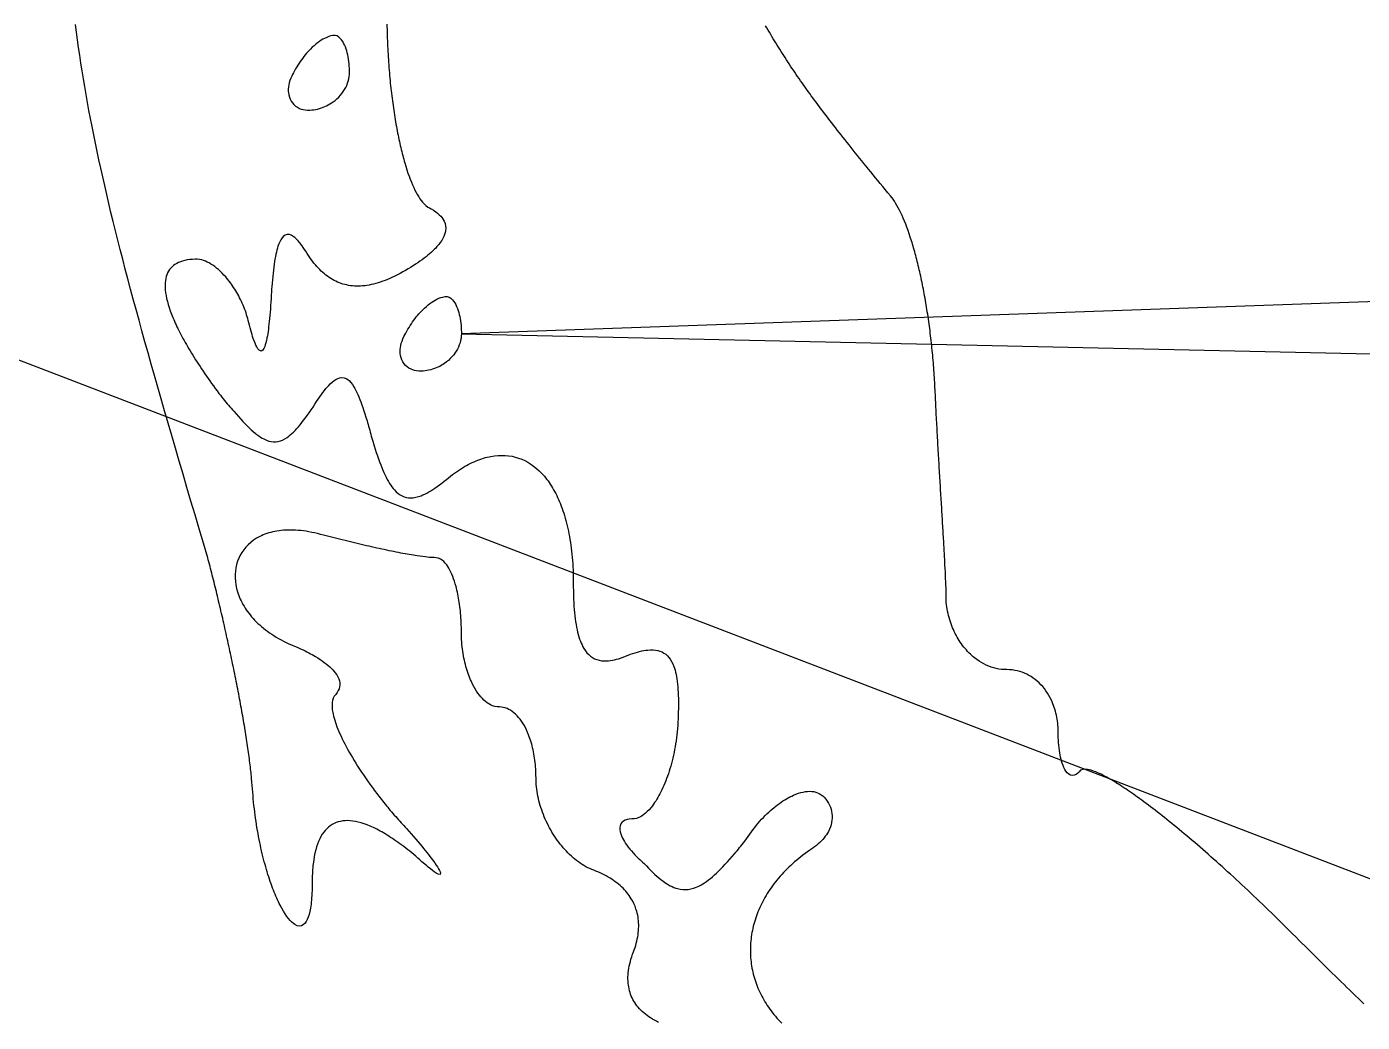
# Model space of a CAD drawing. Header units: metres. Extents: x 0 to 2740, y 0 to 1840.
# Drawn here: x 593.5 to 951.5, y 515.4 to 782.3 of the extents above; entities that cross this region are included whole.
import ezdxf

# ---------------------------------------------------------------- set-up
doc = ezdxf.new("R2010")
doc.units = ezdxf.units.M

msp = doc.modelspace()

# ---------------------------------------------------------------- linework, layer by layer
for points in [[(2156.177592, 92.248344), (0, 920)], [(762.877661, 515.4192), (762.311767, 515.7048), (761.765625, 516), (761.239283, 516.3048), (760.732789, 516.6192), (760.246191, 516.9432), (759.779537, 517.2768), (759.332875, 517.62), (758.906253, 517.9728), (758.499719, 518.3352), (758.113321, 518.7072), (757.747107, 519.0888), (757.401125, 519.48), (757.075423, 519.8808), (756.770049, 520.2912), (756.485051, 520.7112), (756.220477, 521.1408), (755.976375, 521.58), (755.752793, 522.0288), (755.549779, 522.4872), (755.367381, 522.9552), (755.205647, 523.4328), (755.064625, 523.92), (754.944363, 524.4168), (754.844909, 524.9232), (754.766311, 525.4392), (754.708617, 525.9648), (754.671875, 526.5), (754.656133, 527.0448), (754.661439, 527.5992), (754.687841, 528.1632), (754.735387, 528.7368), (754.804125, 529.32), (754.894103, 529.9128), (755.005369, 530.5152), (755.137971, 531.1272), (755.291957, 531.7488), (755.467375, 532.38), (755.664273, 533.0208), (755.882699, 533.6712), (756.117602, 534.299398), (756.338454, 534.894546), (756.54025, 535.48475), (756.723086, 536.069914), (756.887058, 536.649942), (757.032262, 537.224738), (757.158794, 537.794206), (757.26675, 538.35825), (757.356226, 538.916774), (757.427318, 539.469682), (757.480122, 540.016878), (757.514734, 540.558266), (757.53125, 541.09375), (757.529766, 541.623234), (757.510378, 542.146622), (757.473182, 542.663818), (757.418274, 543.174726), (757.34575, 543.67925), (757.255706, 544.177294), (757.148238, 544.668762), (757.023442, 545.153558), (756.803968, 545.868032), (756.546046, 546.566954), (756.25, 547.25), (755.916154, 547.916846), (755.544832, 548.567168), (755.276624, 548.991376), (754.992, 549.408), (754.691056, 549.816944), (754.373888, 550.218112), (754.040592, 550.611408), (753.691264, 550.996736), (753.326, 551.374), (752.944896, 551.743104), (752.548048, 552.103952), (752.135552, 552.456448), (751.707504, 552.800496), (751.264, 553.136), (750.805136, 553.462864), (750.331008, 553.780992), (749.841712, 554.090288), (749.337344, 554.390656), (748.818, 554.682), (748.283776, 554.964224), (747.734768, 555.237232), (747.171072, 555.500928), (746.592784, 555.755216), (746, 556), (745.46244, 556.190712), (744.92992, 556.402496), (744.40268, 556.634824), (743.88096, 556.887168), (743.365, 557.159), (742.85504, 557.449792), (742.35132, 557.759016), (741.85408, 558.086144), (741.36356, 558.430648), (740.88, 558.792), (740.40364, 559.169672), (739.93472, 559.563136), (739.47348, 559.971864), (739.02016, 560.395328), (738.575, 560.833), (738.13824, 561.284352), (737.71012, 561.748856), (737.29088, 562.225984), (736.88076, 562.715208), (736.48, 563.216), (736.08884, 563.727832), (735.70752, 564.250176), (735.33628, 564.782504), (734.97536, 565.324288), (734.625, 565.875), (734.28544, 566.434112), (733.95692, 567.001096), (733.63968, 567.575424), (733.33396, 568.156568), (733.04, 568.744), (732.75804, 569.337192), (732.48832, 569.935616), (732.23108, 570.538744), (731.98656, 571.146048), (731.755, 571.757), (731.53664, 572.371072), (731.33172, 572.987736), (731.14048, 573.606464), (730.96316, 574.226728), (730.8, 574.848), (730.65124, 575.469752), (730.51712, 576.091456), (730.39788, 576.712584), (730.29376, 577.332608), (730.205, 577.951), (730.13184, 578.567232), (730.07452, 579.180776), (730.03328, 579.791104), (730.00836, 580.397688), (730, 581), (729.995216, 581.598736), (729.980928, 582.194688), (729.957232, 582.787472), (729.924224, 583.376704), (729.882, 583.962), (729.830656, 584.542976), (729.770288, 585.119248), (729.700992, 585.690432), (729.622864, 586.256144), (729.536, 586.816), (729.440496, 587.369616), (729.336448, 587.916608), (729.223952, 588.456592), (729.103104, 588.989184), (728.974, 589.514), (728.836736, 590.030656), (728.691408, 590.538768), (728.538112, 591.037952), (728.376944, 591.527824), (728.208, 592.008), (728.031376, 592.478096), (727.75225, 593.1635), (727.456384, 593.824064), (727.144102, 594.458492), (726.815728, 595.065488), (726.471586, 595.643756), (726.112, 596.192), (725.737294, 596.708924), (725.347792, 597.193232), (724.943818, 597.643628), (724.525696, 598.058816), (724.09375, 598.4375), (723.648304, 598.778384), (723.189682, 599.080172), (722.718208, 599.341568), (722.234206, 599.561276), (721.738, 599.738), (721.229914, 599.870444), (720.710272, 599.957312), (720.179398, 599.997308), (719.550135, 600.024111), (718.951715, 600.129899), (718.356655, 600.317383), (717.766875, 600.583875), (717.32916, 600.833976), (716.896305, 601.125873), (716.46912, 601.458432), (716.048415, 601.830519), (715.635, 602.241), (715.229685, 602.688741), (714.83328, 603.172608), (714.446595, 603.691467), (714.07044, 604.244184), (713.705625, 604.829625), (713.35296, 605.446656), (713.013255, 606.094143), (712.68732, 606.770952), (712.47808, 607.237888), (712.27556, 607.717016), (712.08, 608.208), (711.89164, 608.710504), (711.71072, 609.224192), (711.53748, 609.748728), (711.37216, 610.283776), (711.215, 610.829), (711.06624, 611.384064), (710.92612, 611.948632), (710.79488, 612.522368), (710.67276, 613.104936), (710.56, 613.696), (710.45684, 614.295224), (710.36352, 614.902272), (710.28028, 615.516808), (710.20736, 616.138496), (710.145, 616.767), (710.09344, 617.401984), (710.05292, 618.043112), (710.02368, 618.690048), (710.00596, 619.342456), (710, 620), (709.996416, 620.657544), (709.985728, 621.309952), (709.968032, 621.956888), (709.943424, 622.598016), (709.912, 623.233), (709.873856, 623.861504), (709.829088, 624.483192), (709.777792, 625.097728), (709.720064, 625.704776), (709.656, 626.304), (709.585696, 626.895064), (709.509248, 627.477632), (709.426752, 628.051368), (709.338304, 628.615936), (709.244, 629.171), (709.143936, 629.716224), (709.038208, 630.251272), (708.926912, 630.775808), (708.810144, 631.289496), (708.688, 631.792), (708.560576, 632.282984), (708.35975, 632.997125), (708.147584, 633.683456), (707.924402, 634.340843), (707.690528, 634.968152), (707.446286, 635.564249), (707.192, 636.128), (706.927994, 636.658271), (706.654592, 637.153928), (706.372118, 637.613837), (706.080896, 638.036864), (705.679552, 638.541568), (705.264, 638.976), (704.835008, 639.337472), (704.393344, 639.623296), (703.824614, 639.870101), (703.238784, 639.989256), (702.690472, 640.003576), (702.015544, 640.031752), (701.462161, 640.070713), (700.869952, 640.124416), (700.240375, 640.192375), (699.574888, 640.274104), (698.874949, 640.369117), (698.142016, 640.476928), (697.635784, 640.555672), (697.115968, 640.639744), (696.583, 640.729), (696.037312, 640.823296), (695.479336, 640.922488), (694.909504, 641.026432), (694.328248, 641.134984), (693.736, 641.248), (693.133192, 641.365336), (692.520256, 641.486848), (691.897624, 641.612392), (691.265728, 641.741824), (690.625, 641.875), (689.975872, 642.011776), (689.318776, 642.152008), (688.654144, 642.295552), (687.982408, 642.442264), (687.304, 642.592), (686.619352, 642.744616), (685.928896, 642.899968), (685.233064, 643.057912), (684.532288, 643.218304), (683.827, 643.381), (683.117632, 643.545856), (682.404616, 643.712728), (681.688384, 643.881472), (680.969368, 644.051944), (680.248, 644.224), (679.524712, 644.397496), (678.799936, 644.572288), (678.074104, 644.748232), (677.347648, 644.925184), (676.621, 645.103), (675.894592, 645.281536), (675.168856, 645.460648), (674.444224, 645.640192), (673.721128, 645.820024), (673, 646), (672.196311, 646.229254), (671.405288, 646.437232), (670.626997, 646.624258), (669.861504, 646.790656), (669.108875, 646.93675), (668.369176, 647.062864), (667.642473, 647.169322), (666.928832, 647.256448), (666.228319, 647.324566), (665.541, 647.374), (664.866941, 647.405074), (664.206208, 647.418112), (663.558867, 647.413438), (662.924984, 647.391376), (662.304625, 647.35225), (661.697856, 647.296384), (661.104743, 647.224102), (660.525352, 647.135728), (659.959749, 647.031586), (659.408, 646.912), (658.870171, 646.777294), (658.346328, 646.627792), (657.836537, 646.463818), (657.340864, 646.285696), (656.859375, 646.09375), (656.392136, 645.888304), (655.939213, 645.669682), (655.076579, 645.194206), (654.272001, 644.669914), (653.526007, 644.099398), (652.839125, 643.48525), (652.211883, 642.830062), (651.644809, 642.136426), (651.138431, 641.406934), (650.693277, 640.644178), (650.309875, 639.85075), (649.988753, 639.029242), (649.730439, 638.182246), (649.535461, 637.312354), (649.404347, 636.422158), (649.337625, 635.51425), (649.335823, 634.591222), (649.399469, 633.655666), (649.529091, 632.710174), (649.725217, 631.757338), (649.988375, 630.79975), (650.145256, 630.319984), (650.319093, 629.840002), (650.509952, 629.360128), (650.717899, 628.880686), (650.943, 628.402), (651.185321, 627.924394), (651.444928, 627.448192), (651.721887, 626.973718), (652.016264, 626.501296), (652.328125, 626.03125), (652.657536, 625.563904), (653.004563, 625.099582), (653.369272, 624.638608), (653.751729, 624.181306), (654.152, 623.728), (654.570151, 623.279014), (655.006248, 622.834672), (655.460357, 622.395298), (655.932544, 621.961216), (656.422875, 621.53275), (656.931416, 621.110224), (657.458233, 620.693962), (658.003392, 620.284288), (658.566959, 619.881526), (659.149, 619.486), (659.749581, 619.098034), (660.368768, 618.717952), (661.006627, 618.346078), (661.663224, 617.982736), (662.338625, 617.62825), (663.032896, 617.282944), (663.746103, 616.947142), (664.478312, 616.621168), (665.229589, 616.305346), (666, 616), (666.53516, 615.758816), (667.06048, 615.515328), (667.57572, 615.269632), (668.08064, 615.021824), (668.575, 614.772), (669.05856, 614.520256), (669.53108, 614.266688), (669.99232, 614.011392), (670.44204, 613.754464), (670.88, 613.496), (671.514365, 613.105634), (672.12092, 612.712352), (672.698855, 612.316478), (673.24736, 611.918336), (673.765625, 611.51825), (674.25284, 611.116544), (674.708195, 610.713542), (675.13088, 610.309568), (675.520085, 609.904946), (675.875, 609.5), (676.194815, 609.095054), (676.565235, 608.555686), (676.869895, 608.017662), (677.106875, 607.48175), (677.274255, 606.948718), (677.370115, 606.419334), (677.392535, 605.894366), (677.339595, 605.374582), (677.209375, 604.86075), (676.999955, 604.353638), (676.709415, 603.854014), (676.335835, 603.362646), (675.912995, 602.87701), (675.624375, 602.32625), (675.429355, 601.68429), (675.34336, 601.14528), (675.308125, 600.55875), (675.32284, 599.92632), (675.386695, 599.24961), (675.49888, 598.53024), (675.60012, 598.02776), (675.72224, 597.50752), (675.865, 596.97), (676.02816, 596.41568), (676.21148, 595.84504), (676.41472, 595.25856), (676.63764, 594.65672), (676.88, 594.04), (677.14156, 593.40888), (677.42208, 592.76384), (677.72132, 592.10536), (678.03904, 591.43392), (678.375, 590.75), (678.72896, 590.05408), (679.10068, 589.34664), (679.48992, 588.62816), (679.89644, 587.89912), (680.32, 587.16), (680.76036, 586.41128), (681.21728, 585.65344), (681.69052, 584.88696), (682.17984, 584.11232), (682.685, 583.33), (683.20576, 582.54048), (683.74188, 581.74424), (684.29312, 580.94176), (684.85924, 580.13352), (685.44, 579.32), (685.735795, 578.91141), (686.03516, 578.50168), (686.338065, 578.09087), (686.64448, 577.67904), (686.954375, 577.26625), (687.26772, 576.85256), (687.584485, 576.43803), (687.90464, 576.02272), (688.228155, 575.60669), (688.555, 575.19), (688.885145, 574.77271), (689.21856, 574.35488), (689.555215, 573.93657), (689.89508, 573.51784), (690.238125, 573.09875), (690.58432, 572.67936), (690.933635, 572.25973), (691.28604, 571.83992), (691.641505, 571.41999), (692, 571), (692.386999, 570.582405), (692.767992, 570.16964), (693.142973, 569.761735), (693.511936, 569.35872), (693.874875, 568.960625), (694.231784, 568.56748), (694.582657, 568.179315), (694.927488, 567.79616), (695.266271, 567.418045), (695.925669, 566.677055), (696.560803, 565.956585), (697.171625, 565.256875), (697.758087, 564.578165), (698.320141, 563.920695), (698.857739, 563.284705), (699.370833, 562.670435), (699.859375, 562.078125), (700.323317, 561.508015), (700.762611, 560.960345), (701.177209, 560.435355), (701.567063, 559.933285), (701.932125, 559.454375), (702.272347, 558.998865), (702.587681, 558.566995), (702.878079, 558.159005), (703.266816, 557.59232), (703.599177, 557.080715), (703.875, 556.625), (704.154536, 556.10572), (704.361621, 555.601295), (704.298491, 555.088945), (703.786467, 555.172265), (703.256632, 555.45444), (702.715944, 555.81068), (702.242031, 556.155245), (701.709312, 556.56704), (701.117625, 557.046875), (700.690327, 557.404965), (700.236701, 557.793895), (699.432403, 558.504301), (698.869624, 558.997208), (698.311681, 559.478727), (697.758592, 559.948864), (697.210375, 560.407625), (696.667048, 560.855016), (696.128629, 561.291043), (695.595136, 561.715712), (695.066587, 562.129029), (694.543, 562.531), (694.024393, 562.921631), (693.510784, 563.300928), (693.002191, 563.668897), (692.498632, 564.025544), (692.000125, 564.370875), (691.506688, 564.704896), (691.018339, 565.027613), (690.535096, 565.339032), (690.056977, 565.639159), (689.584, 565.928), (689.116183, 566.205561), (688.653544, 566.471848), (688.196101, 566.726867), (687.743872, 566.970624), (687.296875, 567.203125), (686.418649, 567.634383), (685.561567, 568.020689), (684.725773, 568.362091), (683.911411, 568.658637), (683.118625, 568.910375), (682.347559, 569.117353), (681.598357, 569.279619), (680.871163, 569.397221), (680.166121, 569.470207), (679.483375, 569.498625), (678.823069, 569.482523), (678.185347, 569.421949), (677.570353, 569.316951), (676.978231, 569.167577), (676.409125, 568.973875), (675.863179, 568.735893), (675.340537, 568.453679), (674.841343, 568.127281), (674.365741, 567.756747), (673.913875, 567.342125), (673.485889, 566.883463), (673.081927, 566.380809), (672.702133, 565.834211), (672.346651, 565.243717), (672.015625, 564.609375), (671.709199, 563.931233), (671.427517, 563.209339), (671.170723, 562.443741), (670.938961, 561.634487), (670.732375, 560.781625), (670.551109, 559.885203), (670.395307, 558.945269), (670.265113, 557.961871), (670.209664, 557.453888), (670.160671, 556.935057), (670.118152, 556.405384), (670.082125, 555.864875), (670.052608, 555.313536), (670.029619, 554.751373), (670.013176, 554.178392), (670.003297, 553.594599), (670, 553), (669.995826, 552.234062), (669.983408, 551.496096), (669.962902, 550.785874), (669.934464, 550.103168), (669.89825, 549.44775), (669.854416, 548.819392), (669.803118, 548.217866), (669.744512, 547.642944), (669.678754, 547.094398), (669.606, 546.572), (669.526406, 546.075522), (669.347322, 545.159414), (669.14275, 544.34425), (668.913938, 543.628206), (668.662134, 543.009458), (668.388586, 542.486182), (668.094542, 542.056554), (667.617776, 541.583712), (667.101914, 541.311318), (666.551168, 541.233216), (665.96975, 541.34325), (665.361872, 541.635264), (664.944, 541.928), (664.517488, 542.297056), (664.083584, 542.740608), (663.643536, 543.256832), (663.198592, 543.843904), (662.75, 544.5), (662.299008, 545.223296), (661.846864, 546.011968), (661.394816, 546.864192), (661.169218, 547.313566), (660.944112, 547.778144), (660.719654, 548.257698), (660.496, 548.752), (660.273306, 549.260822), (660.051728, 549.783936), (659.831422, 550.321114), (659.612544, 550.872128), (659.39525, 551.43675), (659.179696, 552.014752), (658.966038, 552.605906), (658.754432, 553.209984), (658.545034, 553.826758), (658.338, 554.456), (658.133486, 555.097482), (657.931648, 555.750976), (657.732642, 556.416254), (657.536624, 557.093088), (657.34375, 557.78125), (657.154176, 558.480512), (656.968058, 559.190646), (656.785552, 559.911424), (656.606814, 560.642618), (656.432, 561.384), (656.261266, 562.135342), (656.094768, 562.896416), (655.932662, 563.666994), (655.775104, 564.446848), (655.62225, 565.23575), (655.474256, 566.033472), (655.331278, 566.839786), (655.193472, 567.654464), (655.060994, 568.477278), (654.934, 569.308), (654.812646, 570.146402), (654.697088, 570.992256), (654.587482, 571.845334), (654.483984, 572.705408), (654.38675, 573.57225), (654.295936, 574.445632), (654.211698, 575.325326), (654.134192, 576.211104), (654.063574, 577.102738), (654, 578), (653.934048, 578.915424), (653.856384, 579.860992), (653.767296, 580.835648), (653.718558, 581.333554), (653.667072, 581.838336), (653.612874, 582.349862), (653.556, 582.868), (653.496486, 583.392618), (653.434368, 583.923584), (653.369682, 584.460766), (653.302464, 585.004032), (653.23275, 585.55325), (653.160576, 586.108288), (653.085978, 586.669014), (653.008992, 587.235296), (652.929654, 587.807002), (652.848, 588.384), (652.764066, 588.966158), (652.677888, 589.553344), (652.589502, 590.145426), (652.498944, 590.742272), (652.40625, 591.34375), (652.311456, 591.949728), (652.214598, 592.560074), (652.115712, 593.174656), (652.014834, 593.793342), (651.912, 594.416), (651.807246, 595.042498), (651.700608, 595.672704), (651.592122, 596.306486), (651.481824, 596.943712), (651.36975, 597.58425), (651.255936, 598.227968), (651.140418, 598.874734), (651.023232, 599.524416), (650.904414, 600.176882), (650.784, 600.832), (650.662026, 601.489638), (650.538528, 602.149664), (650.413542, 602.811946), (650.287104, 603.476352), (650.15925, 604.14275), (650.030016, 604.811008), (649.899438, 605.480994), (649.767552, 606.152576), (649.634394, 606.825622), (649.5, 607.5), (649.364406, 608.175578), (649.227648, 608.852224), (649.089762, 609.529806), (648.950784, 610.208192), (648.81075, 610.88725), (648.669696, 611.566848), (648.527658, 612.246854), (648.384672, 612.927136), (648.240774, 613.607562), (648.096, 614.288), (647.950386, 614.968318), (647.803968, 615.648384), (647.656782, 616.328066), (647.508864, 617.007232), (647.36025, 617.68575), (647.210976, 618.363488), (647.061078, 619.040314), (646.910592, 619.716096), (646.759554, 620.390702), (646.608, 621.064), (646.455966, 621.735858), (646.303488, 622.406144), (646.150602, 623.074726), (645.997344, 623.741472), (645.84375, 624.40625), (645.689856, 625.068928), (645.535698, 625.729374), (645.381312, 626.387456), (645.226734, 627.043042), (645.072, 627.696), (644.917146, 628.346198), (644.762208, 628.993504), (644.607222, 629.637786), (644.452224, 630.278912), (644.29725, 630.91675), (644.142336, 631.551168), (643.987518, 632.182034), (643.832832, 632.809216), (643.678314, 633.432582), (643.524, 634.052), (643.369926, 634.667338), (643.216128, 635.278464), (643.062642, 635.885246), (642.909504, 636.487552), (642.75675, 637.08525), (642.604416, 637.678208), (642.452538, 638.266294), (642.301152, 638.849376), (642.150294, 639.427322), (642, 640), (640.841069, 643.895712), (639.704152, 647.723696), (638.589063, 651.485224), (637.495616, 655.181568), (636.423625, 658.814), (635.372904, 662.383792), (634.343267, 665.892216), (633.334528, 669.340544), (632.346501, 672.730048), (631.379, 676.062), (630.431839, 679.337672), (629.504832, 682.558336), (628.597793, 685.725264), (627.710536, 688.839728), (626.842875, 691.903), (625.994624, 694.916352), (625.165597, 697.881056), (624.355608, 700.798384), (623.564471, 703.669608), (622.792, 706.496), (622.038009, 709.278832), (621.302312, 712.019376), (620.584723, 714.718904), (619.885056, 717.378688), (619.203125, 720), (618.538744, 722.584112), (617.891727, 725.132296), (617.261888, 727.645824), (616.649041, 730.125968), (616.053, 732.574), (615.473579, 734.991192), (614.910592, 737.378816), (614.363853, 739.738144), (613.833176, 742.070448), (613.318375, 744.377), (612.819264, 746.659072), (612.335657, 748.917936), (611.867368, 751.154864), (611.414211, 753.371128), (610.976, 755.568), (610.552549, 757.746752), (610.143672, 759.908656), (609.749183, 762.054984), (609.368896, 764.187008), (609.002625, 766.306), (608.650184, 768.413232), (608.311387, 770.509976), (607.986048, 772.597504), (607.673981, 774.677088), (607.375, 776.75), (607.088919, 778.817512), (606.815552, 780.880896), (606.554713, 782.941424)], [(690.023744, 783.010688), (690.037, 782.267125), (690.053136, 781.525272), (690.072128, 780.785231), (690.093952, 780.047104), (690.118584, 779.310993), (690.146, 778.577), (690.176176, 777.845227), (690.209088, 777.115776), (690.244712, 776.388749), (690.283024, 775.664248), (690.324, 774.942375), (690.367616, 774.223232), (690.413848, 773.506921), (690.462672, 772.793544), (690.514064, 772.083203), (690.568, 771.376), (690.624456, 770.672037), (690.683408, 769.971416), (690.744832, 769.274239), (690.808704, 768.580608), (690.875, 767.890625), (690.943696, 767.204392), (691.014768, 766.522011), (691.088192, 765.843584), (691.163944, 765.169213), (691.242, 764.499), (691.322336, 763.833047), (691.404928, 763.171456), (691.489752, 762.514329), (691.576784, 761.861768), (691.666, 761.213875), (691.757376, 760.570752), (691.850888, 759.932501), (691.946512, 759.299224), (692.044224, 758.671023), (692.144, 758.048), (692.245816, 757.430257), (692.349648, 756.817896), (692.455472, 756.211019), (692.563264, 755.609728), (692.673, 755.014125), (692.784656, 754.424312), (692.898208, 753.840391), (693.013632, 753.262464), (693.130904, 752.690633), (693.25, 752.125), (693.370896, 751.565667), (693.493568, 751.012736), (693.617992, 750.466309), (693.744144, 749.926488), (693.872, 749.393375), (694.001536, 748.867072), (694.132728, 748.347681), (694.265552, 747.835304), (694.399984, 747.330043), (694.536, 746.832), (694.673576, 746.341277), (694.812688, 745.857976), (695.095424, 744.914048), (695.384016, 744.001032), (695.678272, 743.119744), (695.978, 742.271), (696.283008, 741.455616), (696.593104, 740.674408), (696.908096, 739.928192), (697.227792, 739.217784), (697.552, 738.544), (697.880528, 737.907656), (698.213184, 737.309568), (698.549776, 736.750552), (698.890112, 736.231424), (699.234, 735.753), (699.581248, 735.316096), (699.931664, 734.921528), (700.462808, 734.410841), (701, 734), (701.468, 733.757608), (701.912, 733.510464), (702.533, 733.130943), (703.1, 732.741), (703.613, 732.340797), (704.072, 731.930496), (704.477, 731.510259), (704.828, 731.080248), (705.125, 730.640625), (705.368, 730.191552), (705.608, 729.578368), (705.752, 728.949056), (705.8, 728.304), (705.752, 727.643584), (705.653, 727.138423), (705.5, 726.625), (705.293, 726.103477), (705.032, 725.574016), (704.717, 725.036779), (704.348, 724.491928), (703.925, 723.939625), (703.448, 723.380032), (703.1, 723.003), (702.728, 722.622848), (702.332, 722.239624), (701.912, 721.853376), (701.468, 721.464152), (701, 721.072), (700.508, 720.676968), (699.992, 720.279104), (699.452, 719.878456), (698.888, 719.475072), (698.3, 719.069), (697.688, 718.660288), (697.052, 718.248984), (696.392, 717.835136), (695.708, 717.418792), (695, 717), (694.284784, 716.590784), (693.579072, 716.203072), (692.882768, 715.836768), (692.195776, 715.491776), (691.518, 715.168), (690.849344, 714.865344), (690.189712, 714.583712), (689.539008, 714.323008), (688.897136, 714.083136), (688.264, 713.864), (687.639504, 713.665504), (687.023552, 713.487552), (686.416048, 713.330048), (685.816896, 713.192896), (685.226, 713.076), (684.643264, 712.979264), (684.068592, 712.902592), (683.501888, 712.845888), (682.943056, 712.809056), (682.392, 712.792), (681.848624, 712.794624), (681.312832, 712.816832), (680.784528, 712.858528), (680.263616, 712.919616), (679.75, 713), (679.243584, 713.099584), (678.744272, 713.218272), (678.251968, 713.355968), (677.766576, 713.512576), (677.288, 713.688), (676.816144, 713.882144), (676.350912, 714.094912), (675.892208, 714.326208), (675.439936, 714.575936), (674.994, 714.844), (674.554304, 715.130304), (674.120752, 715.434752), (673.693248, 715.757248), (673.271696, 716.097696), (672.856, 716.456), (672.446064, 716.832064), (672.041792, 717.225792), (671.643088, 717.637088), (671.249856, 718.065856), (670.862, 718.512), (670.479424, 718.975424), (670.102032, 719.456032), (669.729728, 719.953728), (669.362416, 720.468416), (669, 721), (668.643592, 721.584384), (668.294336, 722.137472), (667.952184, 722.659168), (667.617088, 723.149376), (667.289, 723.608), (666.967872, 724.034944), (666.653656, 724.430112), (666.195187, 724.963074), (665.752, 725.424), (665.323933, 725.812566), (664.910824, 726.128448), (664.383, 726.436), (663.881096, 726.612992), (663.289581, 726.649462), (662.737216, 726.479232), (662.323008, 726.193216), (661.932992, 725.773184), (661.566784, 725.218368), (661.307521, 724.713342), (661.061272, 724.131744), (660.827875, 723.47325), (660.679337, 722.991374), (660.536391, 722.475082), (660.398989, 721.924278), (660.267083, 721.338866), (660.140625, 720.71875), (660.019567, 720.063834), (659.903861, 719.374022), (659.793459, 718.649218), (659.688313, 717.889326), (659.588375, 717.09425), (659.493597, 716.263894), (659.403931, 715.398162), (659.319329, 714.496958), (659.239743, 713.560186), (659.165125, 712.58775), (659.129664, 712.088128), (659.095427, 711.579554), (659.062408, 711.062016), (659.030601, 710.535502), (659, 710), (658.9697, 709.494499), (658.9073, 708.510473), (658.8425, 707.562375), (658.7753, 706.650157), (658.7057, 705.773771), (658.6337, 704.933169), (658.5593, 704.128303), (658.4825, 703.359125), (658.4033, 702.625587), (658.3217, 701.927641), (658.2377, 701.265239), (658.1513, 700.638333), (658.0625, 700.046875), (657.9713, 699.490817), (657.8777, 698.970111), (657.7328, 698.255232), (657.5825, 697.619625), (657.4268, 697.063128), (657.2657, 696.585579), (657.0425, 696.071375), (656.75, 695.625), (656.3153, 695.365307), (655.7825, 695.587875), (655.43, 696.007), (655.1372, 696.496776), (654.9113, 696.953967), (654.68, 697.488), (654.4433, 698.098713), (654.2012, 698.785944), (654.0368, 699.286528), (653.87, 699.821), (653.7008, 700.389312), (653.5292, 700.991416), (653.3552, 701.627264), (653.1788, 702.296808), (653, 703), (652.874056, 703.538744), (652.736448, 704.074752), (652.587512, 704.607688), (652.427584, 705.137216), (652.257, 705.663), (652.076096, 706.184704), (651.885208, 706.701992), (651.684672, 707.214528), (651.474824, 707.721976), (651.256, 708.224), (651.028536, 708.720264), (650.792768, 709.210432), (650.549032, 709.694168), (650.297664, 710.171136), (650.039, 710.641), (649.773376, 711.103424), (649.501128, 711.558072), (649.222592, 712.004608), (648.938104, 712.442696), (648.648, 712.872), (648.352616, 713.292184), (648.052288, 713.702912), (647.747352, 714.103848), (647.282043, 714.686157), (646.808256, 715.244544), (646.327125, 715.777875), (645.839784, 716.285016), (645.347367, 716.764833), (644.851008, 717.216192), (644.351841, 717.637959), (643.851, 718.029), (643.349619, 718.388181), (642.848832, 718.714368), (642.349773, 719.006427), (641.853576, 719.263224), (641.361375, 719.483625), (640.874304, 719.666496), (640.393497, 719.810703), (639.764125, 719.940875), (639.150593, 719.997607), (638.6145, 719.996103), (637.8705, 719.964981), (637.1625, 719.902875), (636.4905, 719.809929), (635.8545, 719.686287), (635.2545, 719.532093), (634.6905, 719.347491), (634.1625, 719.132625), (633.6705, 718.887639), (633.2145, 718.612677), (632.7945, 718.307883), (632.4105, 717.973401), (632.0625, 717.609375), (631.7505, 717.215949), (631.4745, 716.793267), (631.2345, 716.341473), (631.0305, 715.860711), (630.8625, 715.351125), (630.7305, 714.812859), (630.6345, 714.246057), (630.5745, 713.650863), (630.5505, 713.027421), (630.5625, 712.375875), (630.6105, 711.696369), (630.6945, 710.989047), (630.8145, 710.254053), (630.9705, 709.491531), (631.1625, 708.701625), (631.3905, 707.884479), (631.6545, 707.040237), (631.9545, 706.169043), (632.2905, 705.271041), (632.6625, 704.346375), (632.862, 703.874088), (633.0705, 703.395189), (633.288, 702.909696), (633.5145, 702.417627), (633.75, 701.919), (633.9945, 701.413833), (634.248, 700.902144), (634.5105, 700.383951), (634.782, 699.859272), (635.0625, 699.328125), (635.352, 698.790528), (635.6505, 698.246499), (635.958, 697.696056), (636.2745, 697.139217), (636.6, 696.576), (636.9345, 696.006423), (637.278, 695.430504), (637.6305, 694.848261), (637.992, 694.259712), (638.3625, 693.664875), (638.742, 693.063768), (639.1305, 692.456409), (639.528, 691.842816), (639.9345, 691.223007), (640.35, 690.597), (640.7745, 689.964813), (641.208, 689.326464), (641.6505, 688.681971), (642.102, 688.031352), (642.5625, 687.374625), (643.032, 686.711808), (643.5105, 686.042919), (643.998, 685.367976), (644.4945, 684.686997), (645, 684), (645.387016, 683.524499), (645.768128, 683.057992), (646.143432, 682.600473), (646.513024, 682.151936), (646.877, 681.712375), (647.235456, 681.281784), (647.588488, 680.860157), (647.936192, 680.447488), (648.278664, 680.043771), (648.616, 679.649), (648.948296, 679.263169), (649.598152, 678.518303), (650.229, 677.809125), (650.841608, 677.135587), (651.436744, 676.497641), (652.015176, 675.895239), (652.577672, 675.328333), (653.125, 674.796875), (653.657928, 674.300817), (654.177224, 673.840111), (654.683656, 673.414709), (655.177992, 673.024563), (655.661, 672.669625), (656.133448, 672.349847), (656.596104, 672.065181), (657.049736, 671.815579), (657.714944, 671.506816), (658.364168, 671.276677), (659, 671.125), (659.625032, 671.051623), (660.241856, 671.056384), (660.853064, 671.139121), (661.461248, 671.299672), (662.069, 671.537875), (662.678912, 671.853568), (663.293576, 672.246589), (663.707272, 672.551483), (664.125, 672.890625), (664.547528, 673.263967), (664.975624, 673.671461), (665.410056, 674.113059), (665.851592, 674.588713), (666.301, 675.098375), (666.759048, 675.641997), (667.226504, 676.219531), (667.704136, 676.830929), (668.192712, 677.476143), (668.693, 678.155125), (669.205768, 678.867827), (669.731784, 679.614201), (670.238507, 680.385498), (670.706689, 681.129446), (671.163375, 681.83725), (671.608901, 682.508814), (672.043603, 683.144042), (672.467817, 683.742838), (672.881879, 684.305106), (673.286125, 684.83075), (673.680891, 685.319674), (674.066513, 685.771782), (674.443327, 686.186978), (674.811669, 686.565166), (675.349032, 687.062848), (675.869223, 687.476722), (676.373376, 687.806464), (676.862625, 688.05175), (677.338104, 688.212256), (677.952616, 688.293824), (678.547352, 688.223328), (679.125, 688), (679.548639, 687.731746), (679.965312, 687.376768), (680.376153, 686.934742), (680.782296, 686.405344), (681.184875, 685.78825), (681.451841, 685.327974), (681.718063, 684.828482), (681.983877, 684.289678), (682.249619, 683.711466), (682.515625, 683.09375), (682.782231, 682.436434), (683.049773, 681.739422), (683.318587, 681.002618), (683.589009, 680.225926), (683.861375, 679.40925), (684.136021, 678.552494), (684.413283, 677.655562), (684.693497, 676.718358), (684.834816, 676.234624), (684.976999, 675.740786), (685.120088, 675.236832), (685.264125, 674.72275), (685.409152, 674.198528), (685.555211, 673.664154), (685.702344, 673.119616), (685.850593, 672.564902), (686, 672), (686.149708, 671.494198), (686.298864, 670.996784), (686.447516, 670.507746), (686.595712, 670.027072), (686.890928, 669.090768), (687.184896, 668.187776), (687.478, 667.318), (687.770624, 666.481344), (688.063152, 665.677712), (688.355968, 664.907008), (688.649456, 664.169136), (688.944, 663.464), (689.239984, 662.791504), (689.537792, 662.151552), (689.837808, 661.544048), (690.140416, 660.968896), (690.446, 660.426), (690.754944, 659.915264), (691.067632, 659.436592), (691.384448, 658.989888), (691.705776, 658.575056), (692.032, 658.192), (692.531356, 657.676786), (693.043888, 657.232528), (693.570892, 656.858902), (694.113664, 656.555584), (694.6735, 656.32225), (695.251696, 656.158576), (695.849548, 656.064238), (696.468352, 656.038912), (697.109404, 656.082274), (697.774, 656.194), (698.463436, 656.373766), (699.179008, 656.621248), (699.671216, 656.823696), (700.176, 657.056), (700.693744, 657.318064), (701.224832, 657.609792), (701.769648, 657.931088), (702.328576, 658.281856), (702.902, 658.662), (703.490304, 659.071424), (704.093872, 659.510032), (704.713088, 659.977728), (705.348336, 660.474416), (706, 661), (706.539386, 661.441908), (707.077488, 661.867664), (707.614222, 662.277316), (708.149504, 662.670912), (708.68325, 663.0485), (709.215376, 663.410128), (709.745798, 663.755844), (710.274432, 664.085696), (710.801194, 664.399732), (711.326, 664.698), (711.848766, 664.980548), (712.369408, 665.247424), (712.887842, 665.498676), (713.403984, 665.734352), (713.91775, 665.9545), (714.429056, 666.159168), (714.937818, 666.348404), (715.443952, 666.522256), (715.947374, 666.680772), (716.448, 666.824), (716.945746, 666.951988), (717.440528, 667.064784), (717.932262, 667.162436), (718.90625, 667.3125), (719.867038, 667.402564), (720.813954, 667.433012), (721.746326, 667.404228), (722.663482, 667.316596), (723.56475, 667.1705), (724.449458, 666.966324), (725.316934, 666.704452), (726.166506, 666.385268), (726.997502, 666.009156), (727.80925, 665.5765), (728.601078, 665.087684), (729.372314, 664.543092), (730.122286, 663.943108), (730.850322, 663.288116), (731.55575, 662.5785), (731.899776, 662.203328), (732.237898, 661.814644), (732.570032, 661.412496), (732.896094, 660.996932), (733.216, 660.568), (733.529666, 660.125748), (733.837008, 659.670224), (734.137942, 659.201476), (734.432384, 658.719552), (734.72025, 658.2245), (735.001456, 657.716368), (735.275918, 657.195204), (735.543552, 656.661056), (735.804274, 656.113972), (736.058, 655.554), (736.304646, 654.981188), (736.544128, 654.395584), (736.776362, 653.797236), (737.001264, 653.186192), (737.21875, 652.5625), (737.428736, 651.926208), (737.631138, 651.277364), (737.825872, 650.616016), (738.012854, 649.942212), (738.192, 649.256), (738.363226, 648.557428), (738.526448, 647.846544), (738.681582, 647.123396), (738.828544, 646.388032), (738.96725, 645.6405), (739.097616, 644.880848), (739.219558, 644.109124), (739.332992, 643.325376), (739.437834, 642.529652), (739.534, 641.722), (739.621406, 640.902468), (739.699968, 640.071104), (739.769602, 639.227956), (739.830224, 638.373072), (739.88175, 637.5065), (739.924096, 636.628288), (739.957178, 635.738484), (739.980912, 634.837136), (739.995214, 633.924292), (740, 633), (740.001203, 632.463599), (740.004824, 631.934392), (740.010881, 631.412373), (740.019392, 630.897536), (740.030375, 630.389875), (740.043848, 629.889384), (740.078336, 628.909888), (740.123, 627.959), (740.177984, 627.036672), (740.243432, 626.142856), (740.319488, 625.277504), (740.406296, 624.440568), (740.504, 623.632), (740.612744, 622.851752), (740.732672, 622.099776), (740.863928, 621.376024), (741.006656, 620.680448), (741.161, 620.013), (741.327104, 619.373632), (741.505112, 618.762296), (741.695168, 618.178944), (741.897416, 617.623528), (742.112, 617.096), (742.339064, 616.596312), (742.578752, 616.124416), (742.831208, 615.680264), (743.234147, 615.065951), (743.666624, 614.513792), (744.129125, 614.023625), (744.622136, 613.595288), (745.146143, 613.228619), (745.701632, 612.923456), (746.289089, 612.679637), (746.909, 612.497), (747.561851, 612.375383), (748.248128, 612.314624), (748.968317, 612.314561), (749.467523, 612.348159), (749.982161, 612.408613), (750.512375, 612.495875), (751.058309, 612.609897), (751.620107, 612.750631), (752.197913, 612.918029), (752.791871, 613.112043), (753.402125, 613.332625), (754.028819, 613.579727), (754.672097, 613.853301), (755.327604, 614.117296), (755.968508, 614.335592), (756.5905, 614.532), (757.193772, 614.706328), (757.778516, 614.858384), (758.344924, 614.987976), (758.893188, 615.094912), (759.4235, 615.179), (759.936052, 615.240048), (760.672, 615.288), (761.369068, 615.283032), (762.027904, 615.224496), (762.649156, 615.111744), (763.233472, 614.944128), (763.7815, 614.721), (764.293888, 614.441712), (764.771284, 614.105616), (765.214336, 613.712064), (765.623692, 613.260408), (766, 612.75), (766.343908, 612.180192), (766.656064, 611.550336), (766.937116, 610.859784), (767.107524, 610.365376), (767.264588, 609.843512), (767.4085, 609.294), (767.539452, 608.716648), (767.657636, 608.111264), (767.763244, 607.477656), (767.856468, 606.815632), (767.9375, 606.125), (768.006532, 605.405568), (768.063756, 604.657144), (768.109364, 603.879536), (768.143548, 603.072552), (768.1665, 602.236), (768.178412, 601.369688), (768.179476, 600.473424), (768.169884, 599.547016), (768.149828, 598.590272), (768.1195, 597.603), (768.100544, 597.097856), (768.079092, 596.585008), (768.055168, 596.064432), (768.028796, 595.536104), (768, 595), (767.934048, 594.163664), (767.856384, 593.334912), (767.767296, 592.514128), (767.667072, 591.701696), (767.556, 590.898), (767.434368, 590.103424), (767.302464, 589.318352), (767.160576, 588.543168), (767.008992, 587.778256), (766.848, 587.024), (766.677888, 586.280784), (766.498944, 585.548992), (766.311456, 584.829008), (766.115712, 584.121216), (765.912, 583.426), (765.700608, 582.743744), (765.481824, 582.074832), (765.255936, 581.419648), (765.023232, 580.778576), (764.784, 580.152), (764.538528, 579.540304), (764.287104, 578.943872), (764.030016, 578.363088), (763.767552, 577.798336), (763.5, 577.25), (763.227648, 576.718464), (762.950784, 576.204112), (762.669696, 575.707328), (762.384672, 575.228496), (762.096, 574.768), (761.803968, 574.326224), (761.508864, 573.903552), (761.210976, 573.500368), (760.759554, 572.932972), (760.303488, 572.411584), (759.84375, 571.9375), (759.381312, 571.512016), (758.917146, 571.136428), (758.452224, 570.812032), (757.987518, 570.540124), (757.524, 570.322), (756.909504, 570.117072), (756.301152, 570.013136), (755.649576, 569.992848), (755.005752, 569.936496), (754.437, 569.826), (753.942168, 569.663664), (753.425823, 569.391354), (753.020928, 569.046144), (752.725233, 568.632534), (752.536488, 568.155024), (752.452443, 567.618114), (752.470848, 567.026304), (752.557824, 566.516352), (752.707776, 565.976448), (752.919552, 565.408896), (753.192, 564.816), (753.435459, 564.356082), (753.711912, 563.884176), (754.020873, 563.401254), (754.361856, 562.908288), (754.734375, 562.40625), (755.137944, 561.896112), (755.572077, 561.378846), (756.036288, 560.855424), (756.530091, 560.326818), (757.053, 559.794), (757.417536, 559.436928), (757.794648, 559.078704), (758.184192, 558.719616), (758.586024, 558.359952), (759, 558), (759.594096, 557.3556), (760.176768, 556.7424), (760.748592, 556.1604), (761.310144, 555.6096), (761.862, 555.09), (762.404736, 554.6016), (762.938928, 554.1444), (763.465152, 553.7184), (763.983984, 553.3236), (764.496, 552.96), (765.001776, 552.6276), (765.501888, 552.3264), (765.996912, 552.0564), (766.487424, 551.8176), (766.974, 551.61), (767.457216, 551.4336), (767.937648, 551.2884), (768.654336, 551.1291), (769.368, 551.04), (770.080584, 551.0211), (770.794032, 551.0724), (771.510288, 551.1939), (772.231296, 551.3856), (772.715568, 551.5524), (773.203392, 551.7504), (773.695344, 551.9796), (774.192, 552.24), (774.693936, 552.5316), (775.201728, 552.8544), (775.715952, 553.2084), (776.237184, 553.5936), (776.766, 554.01), (777.302976, 554.4576), (777.848688, 554.9364), (778.403712, 555.4464), (778.968624, 555.9876), (779.544, 556.56), (780.130416, 557.1636), (780.728448, 557.7984), (781.338672, 558.4644), (781.961664, 559.1616), (782.598, 559.89), (783.248256, 560.6496), (783.578784, 561.0411), (783.913008, 561.4404), (784.251, 561.8475), (784.592832, 562.2624), (784.938576, 562.6851), (785.288304, 563.1156), (785.642088, 563.5539), (786, 564), (786.423528, 564.652776), (786.853824, 565.291008), (787.290456, 565.914552), (787.732992, 566.523264), (788.181, 567.117), (788.634048, 567.695616), (789.091704, 568.258968), (789.553536, 568.806912), (790.019112, 569.339304), (790.488, 569.856), (790.959768, 570.356856), (791.433984, 570.841728), (791.910216, 571.310472), (792.388032, 571.762944), (792.867, 572.199), (793.346688, 572.618496), (793.826664, 573.021288), (794.306496, 573.407232), (794.785752, 573.776184), (795.264, 574.128), (795.740808, 574.462536), (796.215744, 574.779648), (796.688376, 575.079192), (797.158272, 575.361024), (797.625, 575.625), (798.088128, 575.870976), (798.547224, 576.098808), (799.001856, 576.308352), (799.674489, 576.588063), (800.334648, 576.825816), (800.980875, 577.021125), (801.611712, 577.173504), (802.225701, 577.282467), (802.821384, 577.347528), (803.397303, 577.368201), (803.952, 577.344), (804.484017, 577.274439), (804.991896, 577.159032), (805.474179, 576.997293), (805.929408, 576.788736), (806.491776, 576.436992), (806.878209, 576.117303), (807.234, 575.757632), (807.666, 575.259264), (808.05, 574.744), (808.386, 574.213376), (808.674, 573.668928), (808.914, 573.112192), (809.106, 572.544704), (809.25, 571.968), (809.346, 571.383616), (809.394, 570.793088), (809.394, 570.197952), (809.346, 569.599744), (809.25, 569), (809.106, 568.400256), (808.914, 567.802048), (808.674, 567.206912), (808.386, 566.616384), (808.1385, 566.177436), (807.864, 565.742592), (807.5625, 565.3125), (807.234, 564.887808), (806.8785, 564.469164), (806.496, 564.057216), (806.0865, 563.652612), (805.65, 563.256), (805.1865, 562.868028), (804.696, 562.489344), (804.1785, 562.120596), (803.376, 561.577021), (802.764, 561.148168), (802.164, 560.713567), (801.576, 560.273344), (801, 559.827625), (800.436, 559.376536), (799.884, 558.920203), (799.344, 558.458752), (798.816, 557.992309), (798.3, 557.521), (797.796, 557.044951), (797.304, 556.564288), (796.824, 556.079137), (796.356, 555.589624), (795.9, 555.095875), (795.456, 554.598016), (795.024, 554.096173), (794.604, 553.590472), (794.196, 553.081039), (793.8, 552.568), (793.416, 552.051481), (793.044, 551.531608), (792.684, 551.008507), (792.336, 550.482304), (792, 549.953125), (791.676, 549.421096), (791.364, 548.886343), (791.064, 548.348992), (790.776, 547.809169), (790.5, 547.267), (790.236, 546.722611), (789.984, 546.176128), (789.744, 545.627677), (789.516, 545.077384), (789.3, 544.525375), (789.096, 543.971776), (788.904, 543.416713), (788.724, 542.860312), (788.556, 542.302699), (788.4, 541.744), (788.256, 541.184341), (788.124, 540.623848), (788.004, 540.062647), (787.896, 539.500864), (787.8, 538.938625), (787.716, 538.376056), (787.644, 537.813283), (787.584, 537.250432), (787.536, 536.687629), (787.5, 536.125), (787.476, 535.562671), (787.464, 535.000768), (787.464, 534.439417), (787.476, 533.878744), (787.5, 533.318875), (787.536, 532.759936), (787.584, 532.202053), (787.644, 531.645352), (787.716, 531.089959), (787.8, 530.536), (787.896, 529.983601), (788.004, 529.432888), (788.124, 528.883987), (788.256, 528.337024), (788.4, 527.792125), (788.556, 527.249416), (788.724, 526.709023), (788.904, 526.171072), (789.096, 525.635689), (789.3, 525.103), (789.516, 524.573131), (789.744, 524.046208), (789.984, 523.522357), (790.236, 523.001704), (790.5, 522.484375), (790.776, 521.970496), (791.064, 521.460193), (791.364, 520.953592), (791.676, 520.450819), (792, 519.952), (792.336, 519.457261), (792.684, 518.966728), (793.044, 518.480527), (793.416, 517.998784), (793.8, 517.521625), (794.196, 517.049176), (794.604, 516.581563), (795.024, 516.118912), (795.456, 515.661349), (795.9, 515.209)], [(951.96875, 520.375), (951.219968, 521.097984), (950.466194, 521.826872), (949.707536, 522.561568), (948.944102, 523.301976), (948.176, 524.048), (947.403338, 524.799544), (946.626224, 525.556512), (945.844766, 526.318808), (945.059072, 527.086336), (944.26925, 527.859), (943.475408, 528.636704), (942.677654, 529.419352), (941.876096, 530.206848), (941.070842, 530.999096), (940.262, 531.796), (939.449678, 532.597464), (938.633984, 533.403392), (937.815026, 534.213688), (936.992912, 535.028256), (936.16775, 535.847), (935.339648, 536.669824), (934.508714, 537.496632), (933.675056, 538.327328), (932.838782, 539.161816), (932, 540), (931.190619, 540.807586), (930.382552, 541.610288), (929.575913, 542.408022), (928.770816, 543.200704), (927.967375, 543.98825), (927.165704, 544.770576), (926.365917, 545.547598), (925.568128, 546.319232), (924.772451, 547.085394), (923.979, 547.846), (923.187889, 548.600966), (922.399232, 549.350208), (921.613143, 550.093642), (920.829736, 550.831184), (920.049125, 551.56275), (919.271424, 552.288256), (918.496747, 553.007618), (917.725208, 553.720752), (916.956921, 554.427574), (916.192, 555.128), (915.430559, 555.821946), (914.672712, 556.509328), (913.918573, 557.190062), (913.168256, 557.864064), (912.421875, 558.53125), (911.679544, 559.191536), (910.941377, 559.844838), (910.207488, 560.491072), (909.477991, 561.130154), (908.753, 561.762), (908.032629, 562.386526), (907.316992, 563.003648), (906.606203, 563.613282), (905.900376, 564.215344), (905.199625, 564.80975), (904.504064, 565.396416), (903.813807, 565.975258), (903.128968, 566.546192), (902.449661, 567.109134), (901.776, 567.664), (901.108099, 568.210706), (900.446072, 568.749168), (899.790033, 569.279302), (899.140096, 569.801024), (898.496375, 570.31425), (897.858984, 570.818896), (897.228037, 571.314878), (896.603648, 571.802112), (895.985931, 572.280514), (895.375, 572.75), (894.770969, 573.210486), (894.173952, 573.661888), (893.584063, 574.104122), (893.001416, 574.537104), (892.426125, 574.96075), (891.858304, 575.374976), (891.298067, 575.779698), (890.745528, 576.174832), (890.200801, 576.560294), (889.664, 576.936), (889.135239, 577.301866), (888.614632, 577.657808), (888.102293, 578.003742), (887.598336, 578.339584), (887.102875, 578.66525), (886.616024, 578.980656), (886.137897, 579.285718), (885.668608, 579.580352), (885.208271, 579.864474), (884.757, 580.138), (884.314909, 580.400846), (883.882112, 580.652928), (883.044856, 581.124464), (882.246144, 581.551936), (881.486888, 581.934672), (880.768, 582.272), (880.090392, 582.563248), (879.454976, 582.807744), (878.862664, 583.004816), (878.314368, 583.153792), (877.811, 583.254), (877.142183, 583.311402), (876.579584, 583.255296), (876, 583), (875.640192, 582.56288), (875.281536, 582.21024), (874.836591, 581.885315), (874.310577, 581.660405), (873.796875, 581.609375), (873.299373, 581.725745), (872.821959, 582.003035), (872.442264, 582.35236), (872.081469, 582.805185), (871.807953, 583.239445), (871.549125, 583.735625), (871.306137, 584.291805), (871.080141, 584.906065), (870.922488, 585.40372), (870.775527, 585.932155), (870.639744, 586.49056), (870.515625, 587.078125), (870.403656, 587.69404), (870.304323, 588.337495), (870.218112, 589.00768), (870.145509, 589.703785), (870.087, 590.425), (870.043071, 591.170515), (870.022125, 591.680625), (870.008019, 592.200935), (870.000897, 592.731205), (869.998204, 593.299096), (869.983908, 593.891792), (869.9555, 594.477), (869.913172, 595.054528), (869.857116, 595.624184), (869.787524, 596.185776), (869.704588, 596.739112), (869.6085, 597.284), (869.499452, 597.820248), (869.377636, 598.347664), (869.243244, 598.866056), (869.096468, 599.375232), (868.9375, 599.875), (868.766532, 600.365168), (868.583756, 600.845544), (868.389364, 601.315936), (868.183548, 601.776152), (867.853824, 602.446976), (867.499476, 603.093824), (867.121152, 603.716048), (866.7195, 604.313), (866.295168, 604.884032), (865.848804, 605.428496), (865.381056, 605.945744), (864.892572, 606.435128), (864.384, 606.896), (863.855988, 607.327712), (863.309184, 607.729616), (862.744236, 608.101064), (862.161792, 608.441408), (861.5625, 608.75), (860.947008, 609.026192), (860.315964, 609.269336), (859.670016, 609.478784), (859.009812, 609.653888), (858.336, 609.794), (857.649228, 609.898472), (856.950144, 609.966656), (856.239396, 609.997904), (855.52124, 610.009552), (854.808125, 610.05925), (854.10176, 610.150528), (853.402955, 610.282414), (852.71252, 610.453936), (852.031265, 610.664122), (851.36, 610.912), (850.699535, 611.196598), (850.05068, 611.516944), (849.414245, 611.872066), (848.79104, 612.260992), (848.181875, 612.68275), (847.58756, 613.136368), (847.2, 613.456), (846.81964, 613.789072), (846.44672, 614.135296), (846.08148, 614.494384), (845.72416, 614.866048), (845.375, 615.25), (845.03424, 615.645952), (844.70212, 616.053616), (844.37888, 616.472704), (844.06476, 616.902928), (843.76, 617.344), (843.46484, 617.795632), (843.17952, 618.257536), (842.90428, 618.729424), (842.63936, 619.211008), (842.385, 619.702), (842.14144, 620.202112), (841.90892, 620.711056), (841.68768, 621.228544), (841.47796, 621.754288), (841.28, 622.288), (841.09404, 622.829392), (840.92032, 623.378176), (840.75908, 623.934064), (840.61056, 624.496768), (840.475, 625.066), (840.35264, 625.641472), (840.24372, 626.222896), (840.14848, 626.809984), (840.06716, 627.402448), (840, 628), (839.997624, 628.560232), (839.990592, 629.160256), (839.979048, 629.799064), (839.963136, 630.475648), (839.943, 631.189), (839.918784, 631.938112), (839.890632, 632.721976), (839.858688, 633.539584), (839.823096, 634.389928), (839.784, 635.272), (839.741544, 636.184792), (839.695872, 637.127296), (839.647128, 638.098504), (839.595456, 639.097408), (839.568567, 639.606931), (839.541, 640.123), (839.512773, 640.645489), (839.483904, 641.174272), (839.454411, 641.709223), (839.424312, 642.250216), (839.393625, 642.797125), (839.362368, 643.349824), (839.330559, 643.908187), (839.298216, 644.472088), (839.265357, 645.041401), (839.232, 645.616), (839.198163, 646.195759), (839.163864, 646.780552), (839.129121, 647.370253), (839.093952, 647.964736), (839.058375, 648.563875), (839.022408, 649.167544), (838.986069, 649.775617), (838.949376, 650.387968), (838.912347, 651.004471), (838.875, 651.625), (838.837353, 652.249429), (838.799424, 652.877632), (838.761231, 653.509483), (838.722792, 654.144856), (838.684125, 654.783625), (838.645248, 655.425664), (838.606179, 656.070847), (838.566936, 656.719048), (838.527537, 657.370141), (838.488, 658.024), (838.448343, 658.680499), (838.408584, 659.339512), (838.368741, 660.000913), (838.328832, 660.664576), (838.288875, 661.330375), (838.248888, 661.998184), (838.208889, 662.667877), (838.168896, 663.339328), (838.128927, 664.012411), (838.089, 664.687), (838.049133, 665.362969), (838.009344, 666.040192), (837.969651, 666.718543), (837.930072, 667.397896), (837.890625, 668.078125), (837.851328, 668.759104), (837.812199, 669.440707), (837.773256, 670.122808), (837.734517, 670.805281), (837.696, 671.488), (837.657723, 672.170839), (837.619704, 672.853672), (837.581961, 673.536373), (837.544512, 674.218816), (837.507375, 674.900875), (837.470568, 675.582424), (837.434109, 676.263337), (837.398016, 676.943488), (837.362307, 677.622751), (837.327, 678.301), (837.292113, 678.978109), (837.257664, 679.653952), (837.223671, 680.328403), (837.190152, 681.001336), (837.157125, 681.672625), (837.124608, 682.342144), (837.092619, 683.009767), (837.061176, 683.675368), (837.030297, 684.338821), (837, 685), (836.968803, 685.660283), (836.935224, 686.321064), (836.899281, 686.982241), (836.860992, 687.643712), (836.820375, 688.305375), (836.777448, 688.967128), (836.732229, 689.628869), (836.684736, 690.290496), (836.634987, 690.951907), (836.583, 691.613), (836.528793, 692.273673), (836.472384, 692.933824), (836.413791, 693.593351), (836.353032, 694.252152), (836.290125, 694.910125), (836.225088, 695.567168), (836.157939, 696.223179), (836.088696, 696.878056), (836.017377, 697.531697), (835.944, 698.184), (835.868583, 698.834863), (835.791144, 699.484184), (835.711701, 700.131861), (835.630272, 700.777792), (835.546875, 701.421875), (835.461528, 702.064008), (835.374249, 702.704089), (835.285056, 703.342016), (835.193967, 703.977687), (835.101, 704.611), (835.006173, 705.241853), (834.909504, 705.870144), (834.811011, 706.495771), (834.710712, 707.118632), (834.608625, 707.738625), (834.504768, 708.355648), (834.399159, 708.969599), (834.291816, 709.580376), (834.182757, 710.187877), (834.072, 710.792), (833.959563, 711.392643), (833.845464, 711.989704), (833.729721, 712.583081), (833.612352, 713.172672), (833.493375, 713.758375), (833.372808, 714.340088), (833.250669, 714.917709), (833.126976, 715.491136), (833.001747, 716.060267), (832.875, 716.625), (832.746753, 717.185233), (832.617024, 717.740864), (832.485831, 718.291791), (832.353192, 718.837912), (832.219125, 719.379125), (832.083648, 719.915328), (831.946779, 720.446419), (831.808536, 720.972296), (831.668937, 721.492857), (831.528, 722.008), (831.385743, 722.517623), (831.242184, 723.021624), (831.097341, 723.519901), (830.951232, 724.012352), (830.803875, 724.498875), (830.655288, 724.979368), (830.354496, 725.921856), (830.049, 726.839), (829.738944, 727.729984), (829.424472, 728.593992), (829.105728, 729.430208), (828.782856, 730.237816), (828.456, 731.016), (828.125304, 731.763944), (827.790912, 732.480832), (827.452968, 733.165848), (827.111616, 733.818176), (826.767, 734.437), (826.419264, 735.021504), (826.068552, 735.570872), (825.715008, 736.084288), (825.358776, 736.560936), (825, 737), (824.314481, 737.834931), (823.637848, 738.659848), (822.969987, 739.474937), (822.310784, 740.280384), (821.660125, 741.076375), (821.017896, 741.863096), (820.383983, 742.640733), (819.758272, 743.409472), (819.140649, 744.169499), (818.531, 744.921), (817.929211, 745.664161), (817.335168, 746.399168), (816.748757, 747.126207), (816.169864, 747.845464), (815.598375, 748.557125), (815.034176, 749.261376), (814.477153, 749.958403), (813.927192, 750.648392), (813.384179, 751.331529), (812.848, 752.008), (812.318541, 752.677991), (811.795688, 753.341688), (811.279327, 753.999277), (810.769344, 754.650944), (810.265625, 755.296875), (809.768056, 755.937256), (809.276523, 756.572273), (808.790912, 757.202112), (808.311109, 757.826959), (807.837, 758.447), (807.368471, 759.062421), (806.905408, 759.673408), (806.447697, 760.280147), (805.995224, 760.882824), (805.547875, 761.481625), (805.105536, 762.076736), (804.668093, 762.668343), (804.235432, 763.256632), (803.807439, 763.841789), (803.384, 764.424), (802.965001, 765.003451), (802.550328, 765.580328), (802.139867, 766.154817), (801.733504, 766.727104), (801.331125, 767.297375), (800.932616, 767.865816), (800.537863, 768.432613), (800.146752, 768.997952), (799.759169, 769.562019), (799.375, 770.125), (798.994131, 770.687081), (798.616448, 771.248448), (798.241837, 771.809287), (797.870184, 772.369784), (797.501375, 772.930125), (797.135296, 773.490496), (796.771833, 774.051083), (796.410872, 774.612072), (796.052299, 775.173649), (795.696, 775.736), (795.341861, 776.299311), (794.989768, 776.863768), (794.639607, 777.429557), (794.291264, 777.996864), (793.944625, 778.565875), (793.599576, 779.136776), (793.256003, 779.709753), (792.913792, 780.284992), (792.572829, 780.862679), (792.233, 781.443), (791.894191, 782.026141), (791.556288, 782.612288)], [(2069, 748), (710, 700), (709.976256, 699.40032), (709.906048, 698.80256), (709.790912, 698.20864), (709.632384, 697.62048), (709.432, 697.04), (709.191296, 696.46912), (708.911808, 695.90976), (708.595072, 695.36384), (708.242624, 694.83328), (707.856, 694.32), (707.436736, 693.82592), (706.986368, 693.35296), (706.506432, 692.90304), (705.998464, 692.47808), (705.464, 692.08), (705.046688, 691.800235), (704.615984, 691.53748), (704.172536, 691.292545), (703.716992, 691.06624), (703.25, 690.859375), (702.772208, 690.67276), (702.284264, 690.507205), (701.786816, 690.36352), (701.280512, 690.242515), (700.766, 690.145), (700.243928, 690.071785), (699.714944, 690.02368), (699.179696, 690.001495), (698.558154, 690.013365), (697.994786, 690.071785), (697.461562, 690.174845), (696.95925, 690.320625), (696.488618, 690.507205), (695.946048, 690.79488), (695.455678, 691.139555), (695.019008, 691.53748), (694.637538, 691.984905), (694.312768, 692.47808), (694.046198, 693.013255), (693.839328, 693.58668), (693.693658, 694.194605), (693.622194, 694.703265), (693.591626, 695.229685), (693.602722, 695.771945), (693.65625, 696.328125), (693.752978, 696.896305), (693.893674, 697.474565), (694.079106, 698.060985), (694.310042, 698.653645), (694.58725, 699.250625), (694.825984, 699.70004), (695.090596, 700.179398), (695.369344, 700.710272), (695.658028, 701.229914), (695.956, 701.738), (696.262612, 702.234206), (696.577216, 702.718208), (696.899164, 703.189682), (697.227808, 703.648304), (697.5625, 704.09375), (697.902592, 704.525696), (698.247436, 704.943818), (698.596384, 705.347792), (698.948788, 705.737294), (699.304, 706.112), (699.661372, 706.471586), (700.140108, 706.926954), (700.619996, 707.354098), (701.0995, 707.75225), (701.577084, 708.120642), (702.051212, 708.458506), (702.520348, 708.765074), (702.982956, 709.039578), (703.4375, 709.28125), (703.992, 709.536), (704.5285, 709.73675), (705.044, 709.882), (705.630656, 709.980928), (706.179946, 709.989254), (706.716544, 709.830656), (707.184, 709.536), (707.580634, 709.164566), (707.908126, 708.765074), (708.221362, 708.293438), (708.469632, 707.847168), (708.704702, 707.354098), (708.925072, 706.815728), (709.129242, 706.233558), (709.279906, 705.737294), (709.418474, 705.214726), (709.544178, 704.666622), (709.65625, 704.09375), (709.753922, 703.496878), (709.836426, 702.876774), (709.902994, 702.234206), (709.952858, 701.569942), (709.978832, 701.057968), (709.994654, 700.534546), (710, 700), (2210, 667)]]:
    msp.add_lwpolyline(points)
msp.add_lwpolyline([(665, 770), (664.743446, 769.550135), (664.513568, 769.10108), (664.248, 768.505), (664.028512, 767.91372), (663.854336, 767.32916), (663.724704, 766.75324), (663.638848, 766.18788), (663.596, 765.635), (663.595392, 765.09652), (663.636256, 764.57436), (663.717824, 764.07044), (663.875854, 763.469115), (664.094784, 762.90304), (664.373114, 762.375965), (664.709344, 761.89164), (665.101974, 761.453815), (665.549504, 761.06624), (666.050434, 760.732665), (666.603264, 760.45684), (667.081888, 760.28028), (667.592, 760.145), (668.132832, 760.05292), (668.703616, 760.00596), (669.358768, 760.00596), (669.892, 760.036875), (670.418752, 760.09344), (670.938376, 760.174845), (671.450224, 760.28028), (671.953648, 760.408935), (672.448, 760.56), (672.932632, 760.732665), (673.406896, 760.92612), (673.870144, 761.139555), (674.321728, 761.37216), (674.761, 761.623125), (675.187312, 761.89164), (675.600016, 762.176895), (676.128, 762.581875), (676.629104, 763.013255), (677.101792, 763.469115), (677.544528, 763.947535), (677.955776, 764.446595), (678.334, 764.964375), (678.677664, 765.498955), (678.985232, 766.048415), (679.255168, 766.610835), (679.485936, 767.184295), (679.676, 767.766875), (679.823824, 768.356655), (679.927872, 768.951715), (679.986608, 769.550135), (679.999402, 770.179398), (679.990528, 770.710272), (679.971286, 771.229914), (679.942, 771.738), (679.887888, 772.396912), (679.817264, 773.033936), (679.730896, 773.648304), (679.629552, 774.239248), (679.514, 774.806), (679.385008, 775.347792), (679.243344, 775.863856), (679.089776, 776.353424), (678.882246, 776.926954), (678.658816, 777.456384), (678.420986, 777.940214), (678.170256, 778.376944), (677.854464, 778.836736), (677.524848, 779.223952), (677.126282, 779.580518), (676.657338, 779.857462), (676.119984, 779.995216), (675.5355, 779.97025), (674.942724, 779.857462), (674.422784, 779.700992), (673.882444, 779.489322), (673.324704, 779.223952), (672.868, 778.974), (672.403616, 778.691408), (671.933088, 778.376944), (671.457952, 778.031376), (670.979744, 777.655472), (670.5, 777.25), (670.020256, 776.815728), (669.542048, 776.353424), (669.185324, 775.988762), (668.830976, 775.609088), (668.479652, 775.214726), (668.132, 774.806), (667.788668, 774.383234), (667.450304, 773.946752), (667.117556, 773.496878), (666.791072, 773.033936), (666.4715, 772.55825), (666.159488, 772.070144), (665.855684, 771.569942), (665.560736, 771.057968), (665.275292, 770.534546), (665, 770)], close=True)

doc.saveas('drawing.dxf')
